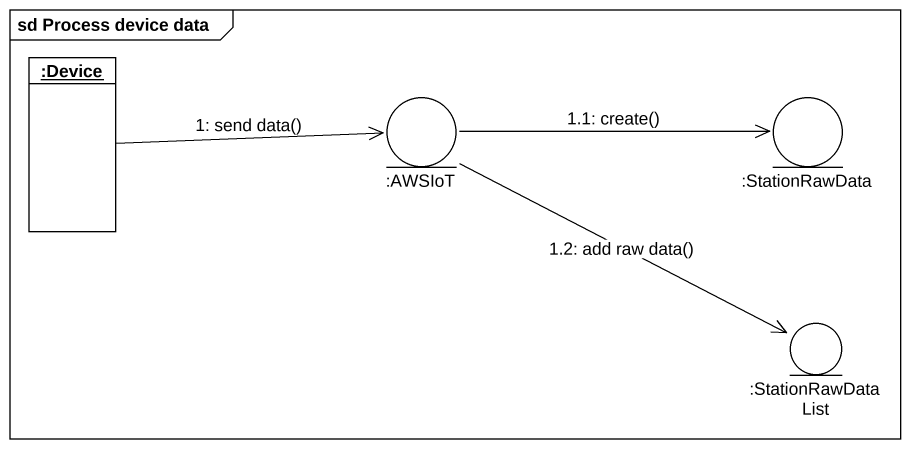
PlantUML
@startuml
mainframe sd Process device data
allowmixing
hide circle
hide empty members
object ":Device" as Device
entity ":AWSIoT" as AWSIoT
entity ":StationRawData" as StationRawData
entity ":StationRawDataList" as StationRawDataList
Device -right-> AWSIoT : 1: send data()
AWSIoT -right-> StationRawData : 1.1: create()
AWSIoT -right-> StationRawDataList : 1.2: add raw data()
@enduml
